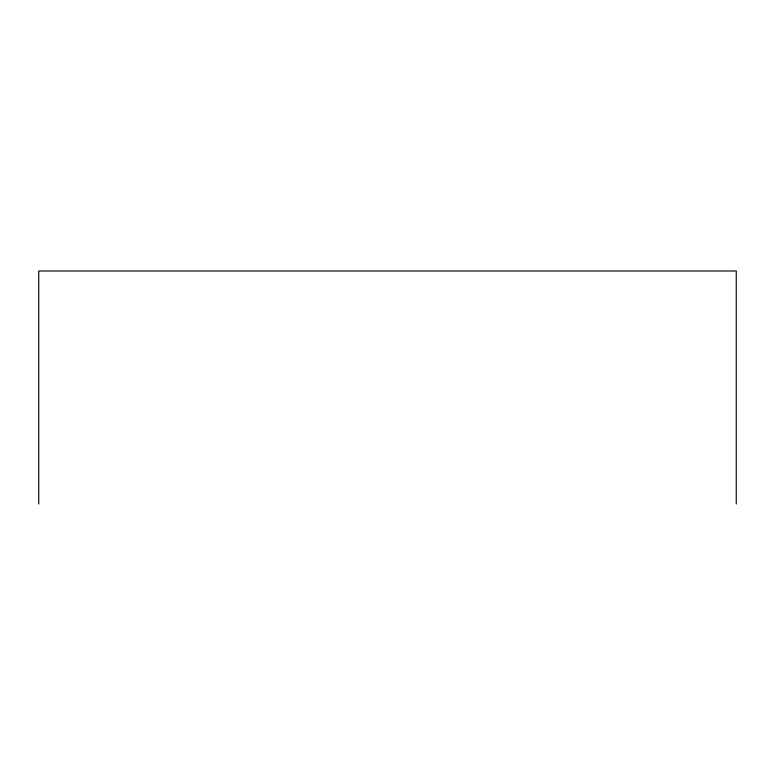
<?xml version="1.0" encoding="UTF-8"?>
<svg xmlns="http://www.w3.org/2000/svg" width="775" height="775" viewBox="0 0 775 775"><rect width="100%" height="100%" fill="white"/><g stroke="black" fill="none" stroke-linecap="round" stroke-linejoin="round"><path stroke-width="1.16" d="M736.25 504.021L736.25 270.979L38.75 270.979L38.75 504.021"/></g></svg>
